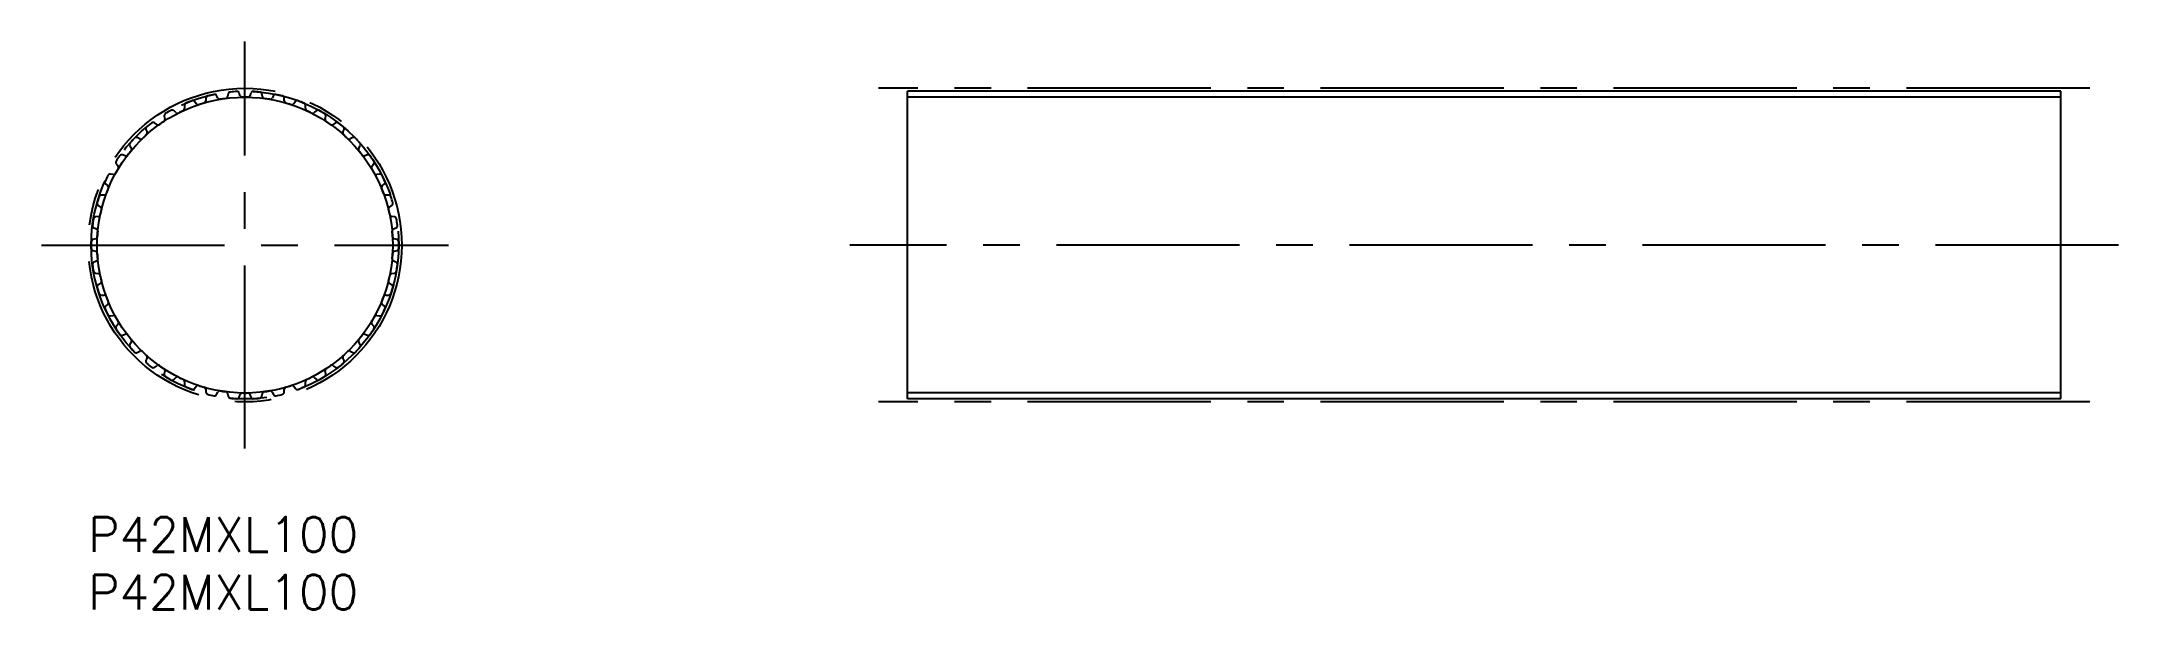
# Model space of a CAD drawing. Extents: x -4 to 176, y -8 to 41.
import ezdxf

# ---------------------------------------------------------------- set-up
doc = ezdxf.new("R2010")
doc.units = 0
doc.header["$LTSCALE"] = 0.5
doc.linetypes.add('CENTER', pattern=[50.8, 31.75, -6.35, 6.35, -6.35])
doc.linetypes.add('PHANTOM', pattern=[63.5, 31.75, -6.35, 6.35, -6.35, 6.35, -6.35])
for name, color, linetype in [('MSM_CENTER', 1, 'CENTER'), ('MSM_CONTINUOUS', 7, 'CONTINUOUS'), ('MSM_IMAGINARY', 6, 'PHANTOM'), ('MSM_NARROW', 5, 'CONTINUOUS'), ('MSM_PART_NUMBER', 7, 'CONTINUOUS')]:
    doc.layers.add(name, color=color, linetype=linetype)
doc.styles.get("Standard").update_dxf_attribs({"font": 'txt.shx', "height": 3, "bigfont": 'bigfont.shx'})

msp = doc.modelspace()

# ---------------------------------------------------------------- linework, layer by layer
at = {"layer": 'MSM_CENTER'}
for p, q in [((13.58, 5.95), (13.58, 41.23)), ((173.51, 37.17), (68.51, 37.17)), ((-4.06, 23.58), (31.23, 23.58)), ((176.01, 23.58), (66.01, 23.58)), ((173.51, 10), (68.51, 10))]:
    msp.add_line(p, q, dxfattribs=at)
msp.add_circle((13.58, 23.58), 13.59, dxfattribs=at)
at = {"layer": 'MSM_CONTINUOUS'}
for p, q in [((9.36, 35.83), (9.21, 36.03)), ((10.19, 36.33), (10.18, 36.09)), ((11.23, 36.33), (11.11, 36.54)), ((12.13, 36.69), (12.08, 36.45)), ((13.16, 36.53), (13.07, 36.76)), ((14.1, 36.76), (14.01, 36.53)), ((15.09, 36.45), (15.04, 36.69)), ((16.06, 36.54), (15.94, 36.33)), ((16.99, 36.09), (16.98, 36.33)), ((17.96, 36.03), (17.81, 35.83)), ((71.01, 10.25), (71.01, 36.92)), ((171.01, 36.92), (71.01, 36.92)), ((171.01, 10.25), (171.01, 36.92)), ((6.58, 34.76), (6.64, 34.53)), ((7.58, 35.07), (7.4, 35.24)), ((8.33, 35.68), (8.35, 35.44)), ((18.82, 35.44), (18.84, 35.68)), ((19.77, 35.24), (19.59, 35.07)), ((20.53, 34.53), (20.59, 34.76)), ((4.46, 32.79), (4.24, 32.9)), ((5, 33.6), (5.09, 33.37)), ((5.94, 34.04), (5.74, 34.19)), ((21.43, 34.19), (21.23, 34.04)), ((22.08, 33.37), (22.17, 33.6)), ((22.93, 32.9), (22.71, 32.79)), ((2.43, 30.62), (2.59, 30.43)), ((3.19, 31.32), (2.96, 31.4)), ((3.6, 32.2), (3.73, 31.99)), ((23.44, 31.99), (23.57, 32.2)), ((24.21, 31.4), (23.98, 31.32)), ((24.58, 30.43), (24.74, 30.62)), ((1.5, 28.88), (1.69, 28.72)), ((2.16, 29.69), (1.91, 29.73)), ((25.26, 29.73), (25.01, 29.69)), ((25.48, 28.72), (25.67, 28.88)), ((0.85, 27.02), (1.06, 26.88)), ((1.37, 27.92), (1.13, 27.92)), ((26.04, 27.92), (25.8, 27.92)), ((26.11, 26.88), (26.32, 27.02)), ((0.86, 26.05), (0.62, 26.02)), ((26.55, 26.02), (26.31, 26.05)), ((0.64, 24.12), (0.4, 24.06)), ((0.48, 25.08), (0.7, 24.98)), ((26.47, 24.98), (26.69, 25.08)), ((26.77, 24.06), (26.53, 24.12)), ((0.4, 23.11), (0.64, 23.05)), ((0.7, 22.19), (0.48, 22.09)), ((26.69, 22.09), (26.47, 22.19)), ((26.53, 23.05), (26.77, 23.11)), ((0.62, 21.15), (0.86, 21.12)), ((1.06, 20.29), (0.85, 20.15)), ((26.32, 20.15), (26.11, 20.29)), ((26.31, 21.12), (26.55, 21.15)), ((1.13, 19.25), (1.37, 19.25)), ((1.69, 18.45), (1.5, 18.29)), ((25.67, 18.29), (25.48, 18.45)), ((25.8, 19.25), (26.04, 19.25)), ((1.91, 17.44), (2.16, 17.48)), ((2.59, 16.74), (2.43, 16.55)), ((24.74, 16.55), (24.58, 16.74)), ((25.01, 17.48), (25.26, 17.44)), ((2.96, 15.77), (3.19, 15.85)), ((3.73, 15.18), (3.6, 14.97)), ((23.57, 14.97), (23.44, 15.18)), ((23.98, 15.85), (24.21, 15.77)), ((4.24, 14.27), (4.46, 14.38)), ((5.09, 13.8), (5, 13.57)), ((5.74, 12.98), (5.94, 13.13)), ((6.64, 12.64), (6.58, 12.41)), ((20.59, 12.41), (20.53, 12.64)), ((21.23, 13.13), (21.43, 12.98)), ((22.17, 13.57), (22.08, 13.8)), ((22.71, 14.38), (22.93, 14.27)), ((7.4, 11.93), (7.58, 12.1)), ((8.35, 11.73), (8.33, 11.49)), ((9.21, 11.14), (9.36, 11.34)), ((10.18, 11.08), (10.19, 10.84)), ((11.11, 10.63), (11.23, 10.84)), ((15.94, 10.84), (16.06, 10.63)), ((16.98, 10.84), (16.99, 11.08)), ((17.81, 11.34), (17.96, 11.14)), ((18.84, 11.49), (18.82, 11.73)), ((19.59, 12.1), (19.77, 11.93)), ((12.08, 10.72), (12.13, 10.48)), ((13.07, 10.41), (13.16, 10.64)), ((14.01, 10.64), (14.1, 10.41)), ((15.04, 10.48), (15.09, 10.72)), ((171.01, 10.25), (71.01, 10.25))]:
    msp.add_line(p, q, dxfattribs=at)
for centre, radius, start, end in [((13.58, 23.58), 13.33, 110.2029, 112.6543), ((9.05, 35.91), 0.2, 37.1429, 110.2029), ((9.98, 36.1), 0.2, 286.0814, 357.1429), ((10.39, 36.32), 0.2, 104.0829, 177.1429), ((13.58, 23.58), 13.33, 101.6314, 104.0829), ((10.94, 36.45), 0.2, 28.5714, 101.6314), ((11.41, 36.42), 0.2, 208.5714, 279.6328), ((13.58, 23.58), 12.82, 97.51, 99.6329), ((11.88, 36.49), 0.2, 277.51, 348.5714), ((12.32, 36.65), 0.2, 95.5115, 168.5714), ((13.58, 23.58), 13.33, 93.06, 95.5114), ((12.88, 36.7), 0.2, 20, 93.06), ((13.34, 36.6), 0.2, 200, 271.0614), ((13.58, 23.58), 12.82, 88.9385, 91.0615), ((13.83, 36.6), 0.2, 268.9385, 340), ((14.29, 36.7), 0.2, 86.94, 160), ((13.58, 23.58), 13.33, 84.4886, 86.94), ((14.85, 36.65), 0.2, 11.4286, 84.4886), ((15.29, 36.49), 0.2, 191.4286, 262.49), ((13.58, 23.58), 12.82, 80.3671, 82.49), ((15.76, 36.42), 0.2, 260.3671, 331.4286), ((16.23, 36.45), 0.2, 78.3686, 151.4286), ((13.58, 23.58), 13.33, 75.9171, 78.3686), ((16.78, 36.32), 0.2, 2.8571, 75.9171), ((17.19, 36.1), 0.2, 182.8571, 253.9185), ((18.12, 35.91), 0.2, 69.7972, 142.8571), ((13.58, 23.58), 13.33, 67.3457, 69.7971), ((5.62, 34.02), 0.2, 54.2857, 127.3457), ((13.58, 23.58), 12.82, 123.2242, 125.3472), ((6.45, 34.48), 0.2, 303.2242, 14.2857), ((6.78, 34.81), 0.2, 121.2258, 194.2857), ((13.58, 23.58), 13.33, 118.7743, 121.2257), ((7.26, 35.09), 0.2, 45.7143, 118.7743), ((7.72, 35.21), 0.2, 225.7143, 296.7758), ((13.58, 23.58), 12.82, 114.6528, 116.7758), ((8.15, 35.42), 0.2, 294.6528, 5.7143), ((8.53, 35.7), 0.2, 112.6543, 185.7143), ((9.52, 35.95), 0.2, 217.1429, 288.2043), ((13.58, 23.58), 12.82, 106.0814, 108.2043), ((13.58, 23.58), 12.82, 71.7957, 73.9186), ((17.65, 35.95), 0.2, 251.7957, 322.8571), ((18.64, 35.7), 0.2, 354.2857, 67.3457), ((19.02, 35.42), 0.2, 174.2857, 245.3471), ((13.58, 23.58), 12.82, 63.2242, 65.3472), ((19.45, 35.21), 0.2, 243.2243, 314.2857), ((19.91, 35.09), 0.2, 61.2258, 134.2857), ((13.58, 23.58), 13.33, 58.7743, 61.2257), ((20.39, 34.81), 0.2, 345.7143, 58.7743), ((20.72, 34.48), 0.2, 165.7143, 236.7757), ((13.58, 23.58), 12.82, 54.6528, 56.7758), ((21.55, 34.02), 0.2, 52.6543, 125.7143), ((3.77, 32.31), 0.2, 138.3686, 211.4286), ((13.58, 23.58), 13.33, 135.9171, 138.3686), ((4.15, 32.72), 0.2, 62.8571, 135.9172), ((4.55, 32.96), 0.2, 242.8571, 313.9186), ((13.58, 23.58), 12.82, 131.7957, 133.9186), ((5.18, 33.67), 0.2, 129.7972, 202.8571), ((4.91, 33.29), 0.2, 311.7957, 22.8571), ((13.58, 23.58), 13.33, 127.3457, 129.7971), ((6.05, 34.2), 0.2, 234.2857, 305.3472), ((21.12, 34.2), 0.2, 234.6528, 305.7143), ((13.58, 23.58), 13.33, 50.2029, 52.6543), ((22.26, 33.29), 0.2, 157.1429, 228.2043), ((21.99, 33.67), 0.2, 337.1429, 50.2029), ((13.58, 23.58), 12.82, 46.0814, 48.2043), ((22.62, 32.96), 0.2, 226.0814, 297.1429), ((23.02, 32.72), 0.2, 44.0829, 117.1429), ((13.58, 23.58), 13.33, 41.6314, 44.0829), ((23.4, 32.31), 0.2, 328.5714, 41.6314), ((2.58, 30.75), 0.2, 146.94, 220), ((13.58, 23.58), 13.33, 144.4886, 146.94), ((2.9, 31.21), 0.2, 71.4286, 144.4886), ((3.26, 31.51), 0.2, 251.4286, 322.49), ((13.58, 23.58), 12.82, 140.3671, 142.49), ((3.56, 31.89), 0.2, 320.3671, 31.4286), ((23.61, 31.89), 0.2, 148.5714, 219.6329), ((13.58, 23.58), 12.82, 37.51, 39.6329), ((23.91, 31.51), 0.2, 217.51, 288.5714), ((24.27, 31.21), 0.2, 35.5115, 108.5714), ((13.58, 23.58), 13.33, 33.06, 35.5114), ((24.59, 30.75), 0.2, 320, 33.06), ((1.64, 29.03), 0.2, 155.5115, 228.5714), ((13.58, 23.58), 13.33, 153.06, 155.5114), ((1.88, 29.53), 0.2, 80, 153.06), ((2.19, 29.89), 0.2, 260, 331.0615), ((13.58, 23.58), 12.82, 148.9385, 151.0615), ((2.43, 30.3), 0.2, 328.9385, 40), ((24.74, 30.3), 0.2, 140, 211.0614), ((13.58, 23.58), 12.82, 28.9385, 31.0615), ((24.98, 29.89), 0.2, 208.9386, 280), ((25.29, 29.53), 0.2, 26.94, 100), ((13.58, 23.58), 13.33, 24.4886, 26.94), ((25.53, 29.03), 0.2, 311.4286, 24.4886), ((0.96, 27.19), 0.2, 164.0829, 237.1429), ((13.58, 23.58), 13.33, 161.6314, 164.0829), ((1.12, 27.72), 0.2, 88.5714, 161.6314), ((1.38, 28.12), 0.2, 268.5714, 339.6329), ((13.58, 23.58), 12.82, 157.51, 159.6329), ((1.56, 28.57), 0.2, 337.51, 48.5714), ((25.61, 28.57), 0.2, 131.4286, 202.49), ((13.58, 23.58), 12.82, 20.3671, 22.49), ((25.79, 28.12), 0.2, 200.3671, 271.4286), ((26.05, 27.72), 0.2, 18.3686, 91.4286), ((13.58, 23.58), 13.33, 15.9171, 18.3686), ((26.21, 27.19), 0.2, 302.8571, 15.9171), ((13.58, 23.58), 13.33, 170.2029, 172.6543), ((0.56, 25.26), 0.2, 172.6543, 245.7143), ((0.65, 25.82), 0.2, 97.1429, 170.2029), ((0.84, 26.25), 0.2, 277.1429, 348.2043), ((13.58, 23.58), 12.82, 166.0814, 168.2043), ((0.95, 26.72), 0.2, 346.0814, 57.1429), ((26.22, 26.72), 0.2, 122.8571, 193.9185), ((13.58, 23.58), 12.82, 11.7957, 13.9186), ((26.33, 26.25), 0.2, 191.7957, 262.8571), ((26.52, 25.82), 0.2, 9.7972, 82.8571), ((26.61, 25.26), 0.2, 294.2857, 7.3457), ((13.58, 23.58), 13.33, 7.3457, 9.7971), ((0.46, 23.87), 0.2, 105.7143, 178.7743), ((13.58, 23.58), 13.33, 178.7743, 181.2257), ((0.59, 24.32), 0.2, 285.7143, 356.7757), ((0.62, 24.8), 0.2, 354.6528, 65.7143), ((13.58, 23.58), 12.82, 174.6528, 176.7758), ((26.55, 24.8), 0.2, 114.2857, 185.3471), ((13.58, 23.58), 12.82, 3.2242, 5.3472), ((26.58, 24.32), 0.2, 183.2243, 254.2857), ((26.71, 23.87), 0.2, 1.2258, 74.2857), ((13.58, 23.58), 13.33, 358.7743, 1.2257), ((0.46, 23.3), 0.2, 181.2258, 254.2857), ((0.56, 21.91), 0.2, 114.2857, 187.3457), ((13.58, 23.58), 13.33, 187.3457, 189.7971), ((0.59, 22.85), 0.2, 3.2242, 74.2857), ((0.62, 22.37), 0.2, 294.2857, 5.3471), ((13.58, 23.58), 12.82, 183.2242, 185.3472), ((13.58, 23.58), 12.82, 354.6528, 356.7758), ((26.55, 22.37), 0.2, 174.6528, 245.7143), ((26.58, 22.85), 0.2, 105.7143, 176.7758), ((26.61, 21.91), 0.2, 352.6543, 65.7143), ((13.58, 23.58), 13.33, 350.2029, 352.6543), ((26.71, 23.3), 0.2, 285.7143, 358.7743), ((0.65, 21.35), 0.2, 189.7971, 262.8571), ((0.96, 19.98), 0.2, 122.8571, 195.9171), ((13.58, 23.58), 13.33, 195.9171, 198.3686), ((0.84, 20.92), 0.2, 11.7957, 82.8571), ((13.58, 23.58), 12.82, 191.7957, 193.9186), ((0.95, 20.45), 0.2, 302.8571, 13.9186), ((26.22, 20.45), 0.2, 166.0814, 237.1429), ((13.58, 23.58), 12.82, 346.0814, 348.2043), ((26.33, 20.92), 0.2, 97.1429, 168.2043), ((13.58, 23.58), 13.33, 341.6314, 344.0829), ((26.21, 19.98), 0.2, 344.0829, 57.1429), ((26.52, 21.35), 0.2, 277.1429, 350.2029), ((1.12, 19.45), 0.2, 198.3686, 271.4286), ((1.38, 19.05), 0.2, 20.3671, 91.4286), ((1.64, 18.14), 0.2, 131.4286, 204.4886), ((13.58, 23.58), 13.33, 204.4886, 206.94), ((13.58, 23.58), 12.82, 200.3671, 202.49), ((1.56, 18.6), 0.2, 311.4286, 22.49), ((25.61, 18.6), 0.2, 157.51, 228.5714), ((13.58, 23.58), 12.82, 337.51, 339.6329), ((13.58, 23.58), 13.33, 333.06, 335.5114), ((25.79, 19.05), 0.2, 88.5714, 159.6328), ((25.53, 18.14), 0.2, 335.5115, 48.5714), ((26.05, 19.45), 0.2, 268.5714, 341.6314), ((1.88, 17.64), 0.2, 206.94, 280), ((2.19, 17.28), 0.2, 28.9386, 100), ((13.58, 23.58), 12.82, 208.9385, 211.0615), ((2.58, 16.42), 0.2, 140, 213.06), ((13.58, 23.58), 13.33, 213.06, 215.5114), ((2.43, 16.87), 0.2, 320, 31.0614), ((13.58, 23.58), 13.33, 324.4886, 326.94), ((24.74, 16.87), 0.2, 148.9386, 220), ((13.58, 23.58), 12.82, 328.9385, 331.0615), ((24.59, 16.42), 0.2, 326.94, 40), ((24.98, 17.28), 0.2, 80, 151.0614), ((25.29, 17.64), 0.2, 260, 333.06), ((2.9, 15.96), 0.2, 215.5115, 288.5714), ((3.26, 15.66), 0.2, 37.51, 108.5714), ((13.58, 23.58), 12.82, 217.51, 219.6329), ((3.77, 14.86), 0.2, 148.5714, 221.6314), ((13.58, 23.58), 13.33, 221.6314, 224.0829), ((3.56, 15.28), 0.2, 328.5714, 39.6328), ((4.55, 14.21), 0.2, 46.0814, 117.1429), ((22.62, 14.21), 0.2, 62.8571, 133.9185), ((13.58, 23.58), 13.33, 315.9171, 318.3686), ((23.61, 15.28), 0.2, 140.3671, 211.4286), ((13.58, 23.58), 12.82, 320.3671, 322.49), ((23.4, 14.86), 0.2, 318.3686, 31.4286), ((23.91, 15.66), 0.2, 71.4286, 142.49), ((24.27, 15.96), 0.2, 251.4286, 324.4886), ((4.15, 14.45), 0.2, 224.0829, 297.1429), ((13.58, 23.58), 12.82, 226.0814, 228.2043), ((5.18, 13.5), 0.2, 157.1429, 230.2029), ((4.91, 13.88), 0.2, 337.1429, 48.2043), ((13.58, 23.58), 13.33, 230.2029, 232.6543), ((5.62, 13.15), 0.2, 232.6543, 305.7143), ((6.05, 12.97), 0.2, 54.6528, 125.7143), ((13.58, 23.58), 12.82, 234.6528, 236.7758), ((6.45, 12.69), 0.2, 345.7143, 56.7757), ((20.72, 12.69), 0.2, 123.2243, 194.2857), ((13.58, 23.58), 12.82, 303.2242, 305.3472), ((21.12, 12.97), 0.2, 54.2857, 125.3472), ((21.55, 13.15), 0.2, 234.2857, 307.3457), ((13.58, 23.58), 13.33, 307.3457, 309.7971), ((22.26, 13.88), 0.2, 131.7957, 202.8571), ((21.99, 13.5), 0.2, 309.7971, 22.8571), ((13.58, 23.58), 12.82, 311.7957, 313.9186), ((23.02, 14.45), 0.2, 242.8571, 315.9171), ((6.78, 12.36), 0.2, 165.7143, 238.7743), ((13.58, 23.58), 13.33, 238.7743, 241.2257), ((7.26, 12.08), 0.2, 241.2258, 314.2857), ((7.72, 11.96), 0.2, 63.2243, 134.2857), ((13.58, 23.58), 12.82, 243.2242, 245.3472), ((8.15, 11.75), 0.2, 354.2857, 65.3472), ((8.53, 11.47), 0.2, 174.2857, 247.3457), ((13.58, 23.58), 13.33, 247.3457, 249.7971), ((9.05, 11.26), 0.2, 249.7971, 322.8571), ((9.52, 11.22), 0.2, 71.7957, 142.8571), ((13.58, 23.58), 12.82, 251.7957, 253.9186), ((9.98, 11.07), 0.2, 2.8571, 73.9186), ((10.39, 10.85), 0.2, 182.8571, 255.9171), ((11.41, 10.75), 0.2, 80.3671, 151.4286), ((13.58, 23.58), 12.82, 260.3671, 262.49), ((11.88, 10.68), 0.2, 11.4286, 82.49), ((15.29, 10.68), 0.2, 97.51, 168.5714), ((13.58, 23.58), 12.82, 277.51, 279.6329), ((15.76, 10.75), 0.2, 28.5714, 99.6329), ((16.78, 10.85), 0.2, 284.0829, 357.1429), ((17.19, 11.07), 0.2, 106.0814, 177.1429), ((13.58, 23.58), 12.82, 286.0814, 288.2043), ((17.65, 11.22), 0.2, 37.1429, 108.2043), ((18.12, 11.26), 0.2, 217.1429, 290.2029), ((13.58, 23.58), 13.33, 290.2029, 292.6543), ((18.64, 11.47), 0.2, 292.6543, 5.7143), ((19.02, 11.75), 0.2, 114.6528, 185.7143), ((13.58, 23.58), 12.82, 294.6528, 296.7758), ((19.45, 11.96), 0.2, 45.7143, 116.7757), ((19.91, 12.08), 0.2, 225.7143, 298.7743), ((13.58, 23.58), 13.33, 298.7743, 301.2257), ((20.39, 12.36), 0.2, 301.2257, 14.2857), ((13.58, 23.58), 13.33, 255.9171, 258.3686), ((10.94, 10.72), 0.2, 258.3686, 331.4286), ((12.32, 10.52), 0.2, 191.4286, 264.4886), ((13.58, 23.58), 13.33, 264.4886, 266.94), ((12.88, 10.47), 0.2, 266.94, 340), ((13.34, 10.57), 0.2, 88.9386, 160), ((13.58, 23.58), 12.82, 268.9385, 271.0615), ((13.83, 10.57), 0.2, 20, 91.0615), ((14.29, 10.47), 0.2, 200, 273.06), ((13.58, 23.58), 13.33, 273.06, 275.5114), ((14.85, 10.52), 0.2, 275.5115, 348.5714), ((16.23, 10.72), 0.2, 208.5714, 281.6314), ((13.58, 23.58), 13.33, 281.6314, 284.0829)]:
    msp.add_arc(centre, radius, start, end, dxfattribs=at)
at = {"layer": 'MSM_IMAGINARY'}
msp.add_circle((13.58, 23.58), 13.33, dxfattribs=at)
at = {"layer": 'MSM_NARROW'}
for p, q in [((171.01, 36.41), (71.01, 36.41)), ((171.01, 10.77), (71.01, 10.77))]:
    msp.add_line(p, q, dxfattribs=at)
msp.add_circle((13.58, 23.58), 12.82, dxfattribs=at)

# ---------------------------------------------------------------- texts
at = {"layer": 'MSM_PART_NUMBER'}
for p in [(0, -3), (0, -8)]:
    msp.add_text('P42MXL100', height=3, dxfattribs=at).set_placement(p)

doc.saveas('drawing.dxf')
